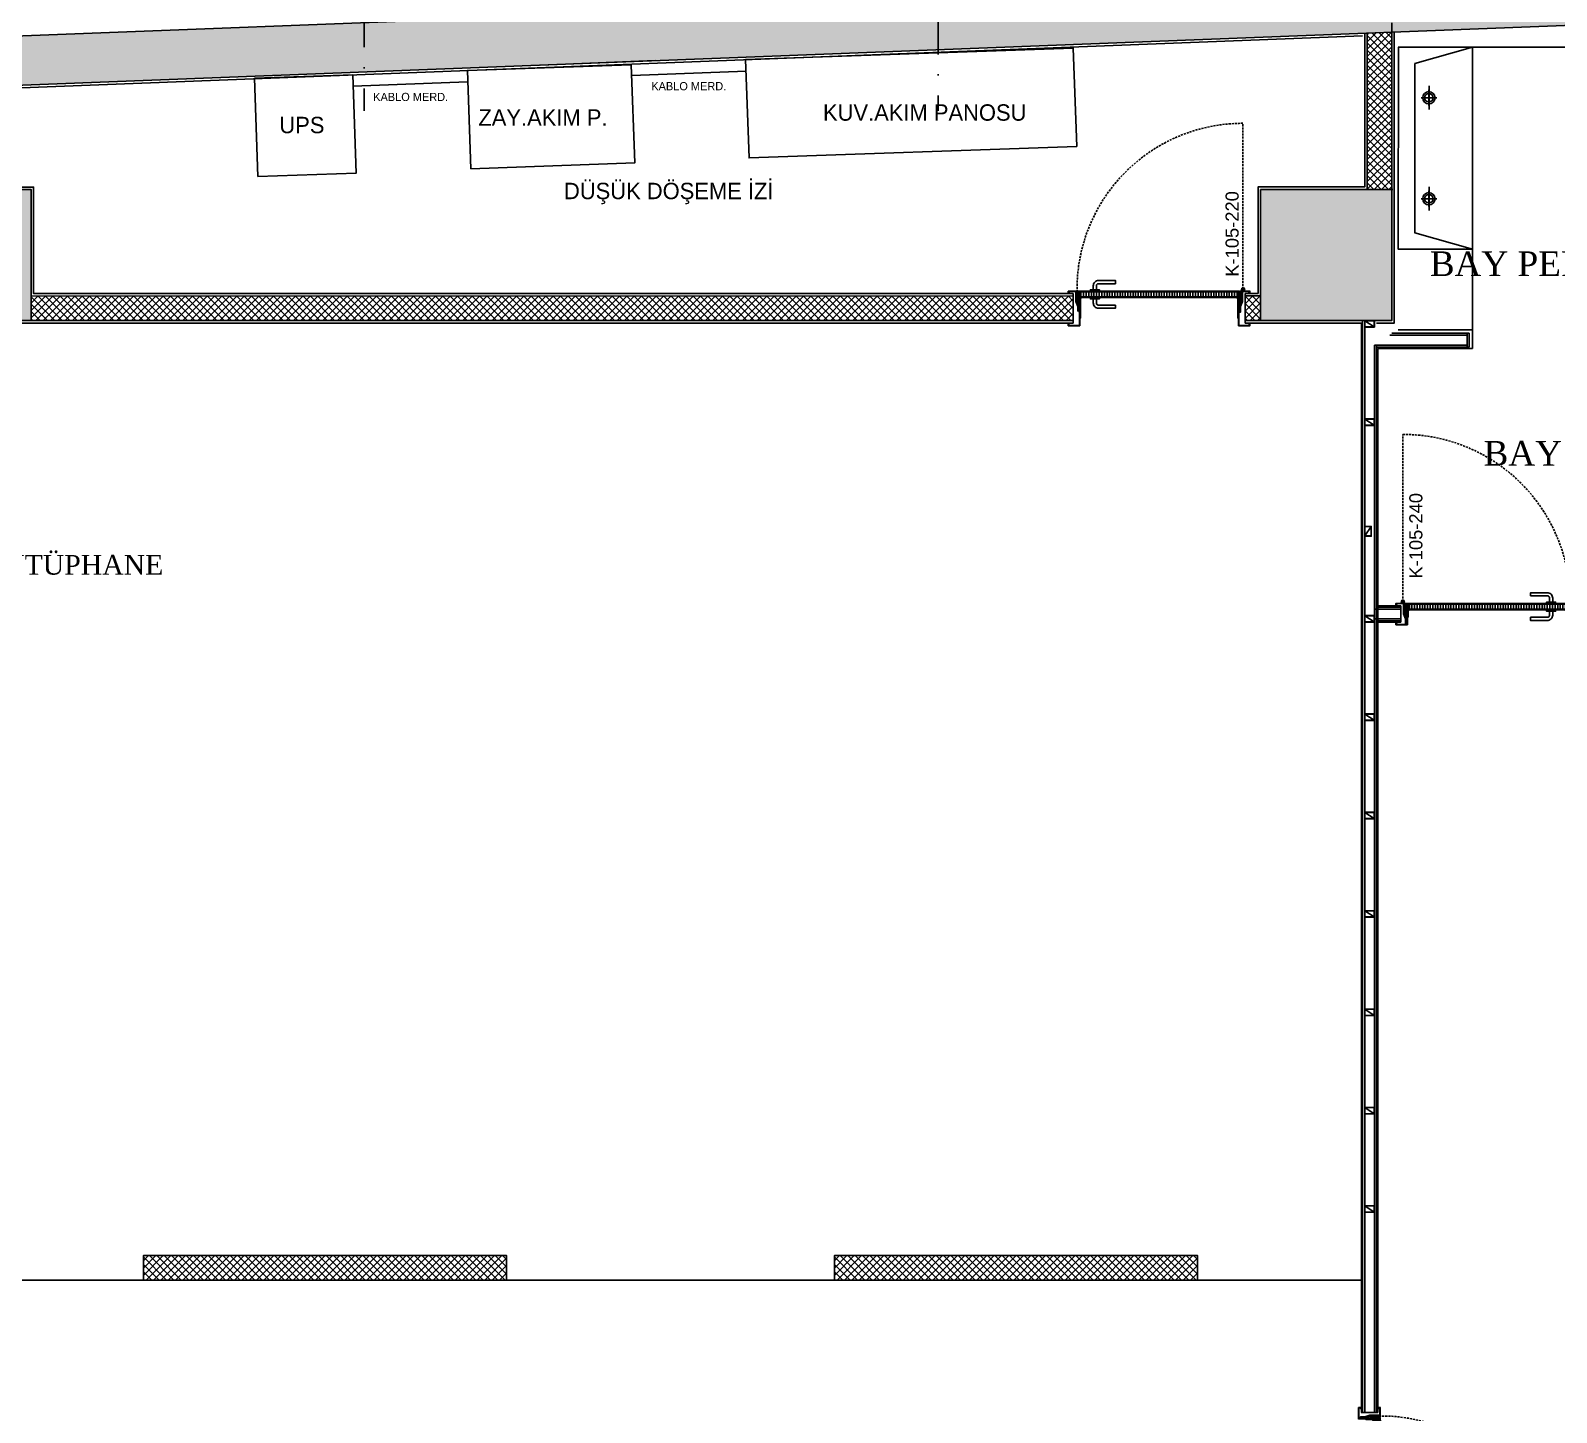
# Model space of a CAD drawing. Header units: millimetres. Extents: x -29311 to -3405, y 28913 to 42880.
# Drawn here: x -15732 to -14801, y 31609 to 32452 of the extents above; entities that cross this region are included whole.
import ezdxf
from ezdxf.enums import TextEntityAlignment as Align

# ---------------------------------------------------------------- set-up
doc = ezdxf.new("R2010")
doc.units = ezdxf.units.MM
for name, pattern in [('AM_DIN_G_W050', [13.75, 9.75, -1.5, 1, -1.5]), ('DASHDOT', [1, 0.5, -0.25, 0, -0.25]), ('DASHDOT2', [0.5, 0.25, -0.125, 0, -0.125]), ('HIDDEN', [0.375, 0.25, -0.125])]:
    doc.linetypes.add(name, pattern=pattern)
for name, color, linetype in [('A-AKS', 57, 'DASHDOT'), ('A-AKS.', 57, 'DASHDOT2'), ('A-BA', 1, 'Continuous'), ('A-DOSEME-GOR0.1', 77, 'Continuous'), ('A-DUVAR', 53, 'Continuous'), ('A-DUVAR-ALCIPAN', 9, 'Continuous'), ('A-DUVAR-ALCIPAN-CELIK', 144, 'Continuous'), ('A-DUVAR-TARAMA', 251, 'Continuous'), ('A-KAPI-AHSAP', 245, 'Continuous'), ('A-KAPI-AKSESUAR', 206, 'Continuous'), ('A-KAPI-METAL', 84, 'Continuous'), ('A-KAPI-PROFIL', 206, 'Continuous'), ('A-KAPLAMA-SERAMIK', 31, 'Continuous'), ('A-SIVA-ALCIPAN', 247, 'Continuous'), ('A-SIVA-IC', 97, 'Continuous'), ('A-TEFRIS-SABIT', 177, 'Continuous'), ('A-YAZI', 136, 'Continuous'), ('level', 10, 'Continuous'), ('T-VANA', 2, 'Continuous'), ('yazı1', 7, 'Continuous')]:
    doc.layers.add(name, color=color, linetype=linetype)
doc.layers.add('tarama-betonarme', color=252, linetype='Continuous', lineweight=13)
doc.layers.add('yazı-mekan', color=142, linetype='Continuous', lineweight=25)
doc.styles.add('HA_SMART', font='')
doc.styles.get("Standard").update_dxf_attribs({"font": 'arial.ttf'})
doc.styles.add('YAZ-50', font='times.ttf', dxfattribs={"width": 0.9})
doc.styles.get('HA_SMART').set_extended_font_data('Sakkal Majalla')
pattern_1 = [(45, (-65876.5644, 45834.01), (-4.4194174, 4.4194174), []), (45, (-65872.145, 45834.01), (-4.4194174, 4.4194174), [7.8125, -1.5625, 0, -1.5625])]
pattern_2 = [(45, (-100244.7386, 15842.625), (-2.24506403, 2.24506403), []), (135, (-100244.7386, 15842.625), (-2.24506403, -2.24506403), [])]

# ---------------------------------------------------------------- blocks, each defined once
blk = doc.blocks.new('METİKET')
at = {"layer": 'yazı1', "linetype": 'ByBlock', "style": 'HA_SMART'}
for tag, height, p in [('MAHALADI', 20, (13369.9, 684.6)), ('ALAN', 15, (13369.9, 652.2))]:
    blk.add_attdef(tag, text='', height=height, dxfattribs=at).set_placement(p, align=Align.CENTER)
blk = doc.blocks.new('AKS')
at = {"layer": 'A-AKS.', "ltscale": 100}
for p, q in [((3527.28, 2269.1), (3527.28, 2054.95)), ((3877.28, 2264.78), (3877.28, 2054.95)), ((4154.05, 2259.04), (4154.05, 2054.95))]:
    blk.add_line(p, q, dxfattribs=at)
blk = doc.blocks.new('40 60')
at = {"layer": 'A-DUVAR-ALCIPAN-CELIK'}
for points in [[(82132.16, 6001.66), (82132.16, 6007.66), (82128.16, 6007.66), (82128.16, 6001.66)], [(82132.01, 6001.81), (82132.01, 6007.51), (82128.31, 6007.51), (82128.31, 6001.81)]]:
    blk.add_lwpolyline(points, close=True, dxfattribs=at)
blk.add_lwpolyline([(82128.31, 6007.51), (82132.01, 6001.81)], dxfattribs=at)
blk = doc.blocks.new('A$C1989330F')
at = {"layer": 'A-KAPI-AKSESUAR'}
blk.add_lwpolyline([(27.5, 0), (-27.5, 0), (-27.5, -8), (27.5, -8)], close=True, dxfattribs=at)
blk.add_lwpolyline([(-125, -45), (-20, -45, 0.414214), (-10, -35), (-10, -8), (10, -8), (10, -32, -0.414214), (-23, -65), (-125, -65)], format="xyb", close=True, dxfattribs=at)
blk = doc.blocks.new('*U50')
at = {"ltscale": 12}
h = blk.add_hatch(dxfattribs=at)
h.set_pattern_fill('ANSI31', color=8, scale=5, angle=45)
h.set_pattern_definition([(90, (-1.915, 20), (-15.875, 3e-15), [])])
h.paths.add_polyline_path([(954.1, -130), (44, -130), (44, -160), (954.1, -160)])
at = {"color": 8, "linetype": 'HIDDEN', "ltscale": 50}
blk.add_lwpolyline([(12, -175), (12, -1139.1, 0.417281), (976.1, -164.9)], format="xyb", dxfattribs=at)
at = {"layer": 'A-KAPI-AHSAP'}
for points in [[(44, -165), (34, -165), (34, -148), (34, -148), (34, -125), (44, -125), (44, -165)], [(44, -125), (954.1, -125)], [(954.1, -165), (44, -165)], [(954.1, -165), (954.1, -125), (964.1, -125), (964.1, -165), (964.1, -165), (964.1, -165), (954.1, -165)]]:
    blk.add_lwpolyline(points, dxfattribs=at)
blk.add_lwpolyline([(954.1, -130), (44, -130), (44, -160), (954.1, -160)], close=True, dxfattribs=at)
at = {"layer": 'A-KAPI-AKSESUAR'}
for radius in [10, 5, 4]:
    blk.add_circle((12, -175), radius, dxfattribs=at)
at = {"layer": 'A-KAPI-METAL'}
for points in [[(-29, -32), (39, -32, -0.414214), (40, -33), (40, -95.9), (38, -95.9), (38, -34.5, 0.414214), (37.5, -34), (-27.5, -34, 0.414214), (-28, -34.5), (-28, -46, 0.414214), (-27.5, -46.5), (-20, -46.5), (-20, -48.5), (-29, -48.5, -0.414214), (-30, -47.5), (-30, -33, -0.414214)], [(-30, -151, -0.414214), (-29, -150), (-20, -150), (-20, -152), (-27.5, -152, 0.414214), (-28, -152.5), (-28, -162.5, 0.414214), (-27.5, -163), (26.5, -163, 0.414214), (27, -162.5), (27, -105, -0.414214), (28.2, -104), (41, -104, -0.414154), (42, -105), (42, -119.5), (42, -93.4), (42, -79.3), (42, -93.4), (40, -93.4), (40, -79.3, -1), (44, -79.3), (44, -119.8, -0.934642), (40, -119.5), (40, -106.5, 0.414214), (39.5, -106), (29.5, -106, 0.414214), (29, -106.5), (29, -164, -0.414214), (28, -165), (-29, -165, -0.414214), (-30, -164)], [(1028.1, -151, 0.414214), (1027.1, -150), (1018.1, -150), (1018.1, -152), (1025.6, -152, -0.414214), (1026.1, -152.5), (1026.1, -162.5, -0.414214), (1025.6, -163), (971.6, -163, -0.414214), (971.1, -162.5), (971.1, -104, 0.414214), (969.8, -103), (957.1, -103, 0.414154), (956.1, -104), (956.1, -119.5), (956.1, -93.4), (956.1, -79.3), (956.1, -93.4), (958.1, -93.4), (958.1, -79.3, 1), (954.1, -79.3), (954.1, -119.8, 0.938583), (958.1, -119.5), (958.1, -105.5, -0.414214), (958.6, -105), (968.5, -105, -0.414214), (969.1, -105.5), (969.1, -164, 0.414214), (970.1, -165), (1027.1, -165, 0.414214), (1028.1, -164)], [(1027.1, -32), (959.1, -32, 0.414214), (958.1, -33), (958.1, -95.9), (960.1, -95.9), (960.1, -34.5, -0.414214), (960.6, -34), (1025.6, -34, -0.414214), (1026.1, -34.5), (1026.1, -46, -0.414214), (1025.6, -46.5), (1018.1, -46.5), (1018.1, -48.5), (1027.1, -48.5, 0.414214), (1028.1, -47.5), (1028.1, -33, 0.414214)]]:
    blk.add_lwpolyline(points, format="xyb", close=True, dxfattribs=at)
at = {"layer": 'A-KAPI-PROFIL'}
for points in [[(16.5, -100.9), (27.5, -70.4), (27.5, -36.5), (37.5, -36.5), (37.5, -72.2), (25.9, -104.3), (25.9, -163), (16.5, -163)], [(981.6, -100.9), (970.6, -70.4), (970.6, -43.8), (960.6, -43.8), (960.6, -72.2), (972.2, -104.3), (972.2, -163), (981.6, -163)]]:
    blk.add_lwpolyline(points, close=True, dxfattribs=at)
for points in [[(36.5, -36.8), (37.5, -36.8), (37.5, -52.5), (29.6, -66.1), (29.6, -89.8), (36.6, -89.8), (36.6, -90.8), (28.6, -90.8), (28.6, -65.8), (36.5, -52.2), (36.5, -36.8)], [(961.6, -36.8), (960.6, -36.8), (960.6, -52.5), (968.5, -66.1), (968.5, -89.8), (961.5, -89.8), (961.5, -90.8), (969.5, -90.8), (969.5, -65.8), (961.6, -52.2), (961.6, -36.8)]]:
    blk.add_lwpolyline(points, dxfattribs=at)
at = {"layer": 'A-KAPI-PROFIL', "color": 8}
for points in [[(39.7, -111.2, 0.414214), (37.7, -109.2), (31.3, -109.2, 0.414214), (29.3, -111.2), (29.3, -122, 0.414214), (31.3, -124), (45.3, -124, 0.414214), (46.3, -123), (46.3, -120, 1), (44.3, -120), (44.3, -121.5), (39.7, -121.5)], [(968.8, -111.2, 0.414214), (966.8, -109.2), (960.4, -109.2, 0.414214), (958.4, -111.2), (958.4, -121.5), (953.8, -121.5), (953.8, -120, 1), (951.8, -120), (951.8, -123, 0.414214), (952.8, -124), (964.1, -124), (966.8, -124, 0.414214), (968.8, -122)]]:
    blk.add_lwpolyline(points, format="xyb", close=True, dxfattribs=at)
at = {"layer": 'DEFPOINTS', "linetype": 'ByBlock', "ltscale": 12}
for p, q in [((0, -48.5), (0, -150)), ((998.1, -48.5), (998.1, -125))]:
    blk.add_line(p, q, dxfattribs=at)
at = {"ltscale": 12, "xscale": -1, "rotation": 180}
blk.add_blockref('A$C1989330F', (916, -125), dxfattribs=at)
at = {"ltscale": 12}
blk.add_blockref('A$C1989330F', (916, -165), dxfattribs=at)
blk = doc.blocks.new('*U53')
at = {"ltscale": 12}
h = blk.add_hatch(dxfattribs=at)
h.set_pattern_fill('ANSI31', color=8, scale=5, angle=45)
h.set_pattern_definition([(90, (48.085, 20), (-15.875, 3e-15), [])])
h.paths.add_polyline_path([(1004.1, -130), (44, -130), (44, -160), (1004.1, -160)])
at = {"color": 8, "linetype": 'HIDDEN', "ltscale": 50}
blk.add_lwpolyline([(12.6, -176.2), (12.6, -1188.7, 0.417281), (1025, -165.6)], format="xyb", dxfattribs=at)
at = {"layer": 'A-KAPI-AHSAP'}
for points in [[(44, -165), (34, -165), (34, -148), (34, -148), (34, -125), (44, -125), (44, -165)], [(44, -125), (1004.1, -125)], [(1004.1, -165), (44, -165)], [(1004.1, -165), (1004.1, -125), (1014.1, -125), (1014.1, -165), (1014.1, -165), (1014.1, -165), (1004.1, -165)]]:
    blk.add_lwpolyline(points, dxfattribs=at)
blk.add_lwpolyline([(1004.1, -130), (44, -130), (44, -160), (1004.1, -160)], close=True, dxfattribs=at)
at = {"layer": 'A-KAPI-AKSESUAR'}
for radius in [10, 5, 4]:
    blk.add_circle((12, -175), radius, dxfattribs=at)
at = {"layer": 'A-KAPI-METAL'}
for points in [[(-29, 46.8), (39, 46.8, -0.414214), (40, 45.8), (40, -95.9), (38, -95.9), (38, 44.3, 0.414214), (37.5, 44.8), (-27.5, 44.8, 0.414214), (-28, 44.3), (-28, 32.8, 0.414214), (-27.5, 32.3), (-20, 32.3), (-20, 30.3), (-29, 30.3, -0.414214), (-30, 31.3), (-30, 45.8, -0.414214)], [(-30, -151, -0.414214), (-29, -150), (-20, -150), (-20, -152), (-27.5, -152, 0.414214), (-28, -152.5), (-28, -162.5, 0.414214), (-27.5, -163), (26.5, -163, 0.414214), (27, -162.5), (27, -105, -0.414214), (28.2, -104), (41, -104, -0.414154), (42, -105), (42, -119.5), (42, -14.6), (42, -0.5), (42, -14.6), (40, -14.6), (40, -0.5, -1), (44, -0.5), (44, -119.8, -0.934642), (40, -119.5), (40, -106.5, 0.414214), (39.5, -106), (29.5, -106, 0.414214), (29, -106.5), (29, -164, -0.414214), (28, -165), (-29, -165, -0.414214), (-30, -164)], [(1078.1, -151, 0.414214), (1077.1, -150), (1068.1, -150), (1068.1, -152), (1075.6, -152, -0.414214), (1076.1, -152.5), (1076.1, -162.5, -0.414214), (1075.6, -163), (1021.6, -163, -0.414214), (1021.1, -162.5), (1021.1, -104, 0.414214), (1019.8, -103), (1007.1, -103, 0.414154), (1006.1, -104), (1006.1, -119.5), (1006.1, -14.6), (1006.1, -0.5), (1006.1, -14.6), (1008.1, -14.6), (1008.1, -0.5, 1), (1004.1, -0.5), (1004.1, -119.8, 0.938583), (1008.1, -119.5), (1008.1, -105.5, -0.414214), (1008.6, -105), (1018.5, -105, -0.414214), (1019.1, -105.5), (1019.1, -164, 0.414214), (1020.1, -165), (1077.1, -165, 0.414214), (1078.1, -164)], [(1077.1, 46.8), (1009.1, 46.8, 0.414214), (1008.1, 45.8), (1008.1, -95.9), (1010.1, -95.9), (1010.1, 44.3, -0.414214), (1010.6, 44.8), (1075.6, 44.8, -0.414214), (1076.1, 44.3), (1076.1, 32.8, -0.414214), (1075.6, 32.3), (1068.1, 32.3), (1068.1, 30.3), (1077.1, 30.3, 0.414214), (1078.1, 31.3), (1078.1, 45.8, 0.414214)]]:
    blk.add_lwpolyline(points, format="xyb", close=True, dxfattribs=at)
at = {"layer": 'A-KAPI-PROFIL'}
for points in [[(16.5, -100.9), (27.5, -70.4), (27.5, -36.5), (37.5, -36.5), (37.5, -72.2), (25.9, -104.3), (25.9, -163), (16.5, -163)], [(1031.6, -100.9), (1020.6, -70.4), (1020.6, -43.8), (1010.6, -43.8), (1010.6, -72.2), (1022.2, -104.3), (1022.2, -163), (1031.6, -163)]]:
    blk.add_lwpolyline(points, close=True, dxfattribs=at)
for points in [[(36.5, -36.8), (37.5, -36.8), (37.5, -52.5), (29.6, -66.1), (29.6, -89.8), (36.6, -89.8), (36.6, -90.8), (28.6, -90.8), (28.6, -65.8), (36.5, -52.2), (36.5, -36.8)], [(1011.6, -36.8), (1010.6, -36.8), (1010.6, -52.5), (1018.5, -66.1), (1018.5, -89.8), (1011.5, -89.8), (1011.5, -90.8), (1019.5, -90.8), (1019.5, -65.8), (1011.6, -52.2), (1011.6, -36.8)]]:
    blk.add_lwpolyline(points, dxfattribs=at)
at = {"layer": 'A-KAPI-PROFIL', "color": 8}
for points in [[(39.7, -111.2, 0.414214), (37.7, -109.2), (31.3, -109.2, 0.414214), (29.3, -111.2), (29.3, -122, 0.414214), (31.3, -124), (45.3, -124, 0.414214), (46.3, -123), (46.3, -120, 1), (44.3, -120), (44.3, -121.5), (39.7, -121.5)], [(1018.8, -111.2, 0.414214), (1016.8, -109.2), (1010.4, -109.2, 0.414214), (1008.4, -111.2), (1008.4, -121.5), (1003.8, -121.5), (1003.8, -120, 1), (1001.8, -120), (1001.8, -123, 0.414214), (1002.8, -124), (1014.1, -124), (1016.8, -124, 0.414214), (1018.8, -122)]]:
    blk.add_lwpolyline(points, format="xyb", close=True, dxfattribs=at)
at = {"layer": 'DEFPOINTS', "linetype": 'ByBlock', "ltscale": 12}
for p, q in [((0, 30.3), (0, -150)), ((1048.1, 30.3), (1048.1, -125))]:
    blk.add_line(p, q, dxfattribs=at)
at = {"ltscale": 12, "xscale": -1, "rotation": 180}
blk.add_blockref('A$C1989330F', (916, -125), dxfattribs=at)
at = {"ltscale": 12}
blk.add_blockref('A$C1989330F', (916, -165), dxfattribs=at)
blk = doc.blocks.new('2 Lİ LAVABOO')
at = {"layer": 'A-TEFRIS-SABIT', "color": 4, "linetype": 'AM_DIN_G_W050', "ltscale": 2}
for p, q in [((88829.3, 15555.56), (88843.73, 15555.56)), ((88831.76, 15555.81), (88841.3, 15555.81)), ((88836.53, 15560.57), (88836.53, 15551.04)), ((88905.39, 15555.56), (88890.96, 15555.56)), ((88902.93, 15555.81), (88893.39, 15555.81)), ((88898.16, 15560.57), (88898.16, 15551.04))]:
    blk.add_line(p, q, dxfattribs=at)
at = {"layer": 'A-TEFRIS-SABIT'}
for points in [[(88805.72, 15574.42), (88805.72, 15529.28), (88928.97, 15529.28), (88928.97, 15574.44)], [(88815.72, 15564.4), (88805.72, 15529.28), (88928.97, 15529.28), (88918.97, 15564.4)]]:
    blk.add_lwpolyline(points, close=True, dxfattribs=at)
for centre, radius in [((88836.53, 15555.81), 3.75), ((88836.53, 15555.81), 2.6), ((88898.16, 15555.81), 3.75), ((88898.16, 15555.81), 2.6)]:
    blk.add_circle(centre, radius, dxfattribs=at)
blk = doc.blocks.new('*U577')
at = {"ltscale": 12}
h = blk.add_hatch(dxfattribs=at)
h.set_pattern_fill('ANSI31', color=8, scale=5, angle=45)
h.set_pattern_definition([(90, (50, 20), (-15.875, 3e-15), [])])
h.paths.add_polyline_path([(1006, -130), (44, -130), (44, -160), (1006, -160)])
at = {"color": 8, "linetype": 'HIDDEN', "ltscale": 50}
blk.add_lwpolyline([(12.7, -176.4), (12.7, -1195.6, 0.417281), (1031.9, -165.7)], format="xyb", dxfattribs=at)
at = {"layer": 'A-KAPI-AHSAP'}
for points in [[(44, -165), (34, -165), (34, -148), (34, -148), (34, -125), (44, -125), (44, -165)], [(44, -125), (1006, -125)], [(1006, -165), (44, -165)], [(1006, -165), (1006, -125), (1016, -125), (1016, -165), (1016, -165), (1016, -165), (1006, -165)]]:
    blk.add_lwpolyline(points, dxfattribs=at)
blk.add_lwpolyline([(1006, -130), (44, -130), (44, -160), (1006, -160)], close=True, dxfattribs=at)
at = {"layer": 'A-KAPI-AKSESUAR'}
for radius in [10, 5, 4]:
    blk.add_circle((12, -175), radius, dxfattribs=at)
at = {"layer": 'A-KAPI-METAL'}
for points in [[(-29, -33.4), (39, -33.4, -0.414214), (40, -34.4), (40, -95.9), (38, -95.9), (38, -35.9, 0.414214), (37.5, -35.4), (-27.5, -35.4, 0.414214), (-28, -35.9), (-28, -47.4, 0.414214), (-27.5, -47.9), (-20, -47.9), (-20, -49.9), (-29, -49.9, -0.414214), (-30, -48.9), (-30, -34.4, -0.414214)], [(-30, -151, -0.414214), (-29, -150), (-20, -150), (-20, -152), (-27.5, -152, 0.414214), (-28, -152.5), (-28, -162.5, 0.414214), (-27.5, -163), (26.5, -163, 0.414214), (27, -162.5), (27, -105, -0.414214), (28.2, -104), (41, -104, -0.414154), (42, -105), (42, -119.5), (42, -94.8), (42, -80.7), (42, -94.8), (40, -94.8), (40, -80.7, -1), (44, -80.7), (44, -119.8, -0.934642), (40, -119.5), (40, -106.5, 0.414214), (39.5, -106), (29.5, -106, 0.414214), (29, -106.5), (29, -164, -0.414214), (28, -165), (-29, -165, -0.414214), (-30, -164)], [(1080, -151, 0.414214), (1079, -150), (1070, -150), (1070, -152), (1077.5, -152, -0.414214), (1078, -152.5), (1078, -162.5, -0.414214), (1077.5, -163), (1023.5, -163, -0.414214), (1023, -162.5), (1023, -104, 0.414214), (1021.8, -103), (1009, -103, 0.414154), (1008, -104), (1008, -119.5), (1008, -94.8), (1008, -80.7), (1008, -94.8), (1010, -94.8), (1010, -80.7, 1), (1006, -80.7), (1006, -119.8, 0.938583), (1010, -119.5), (1010, -105.5, -0.414214), (1010.5, -105), (1020.5, -105, -0.414214), (1021, -105.5), (1021, -164, 0.414214), (1022, -165), (1079, -165, 0.414214), (1080, -164)], [(1079, -33.4), (1011, -33.4, 0.414214), (1010, -34.4), (1010, -95.9), (1012, -95.9), (1012, -35.9, -0.414214), (1012.5, -35.4), (1077.5, -35.4, -0.414214), (1078, -35.9), (1078, -47.4, -0.414214), (1077.5, -47.9), (1070, -47.9), (1070, -49.9), (1079, -49.9, 0.414214), (1080, -48.9), (1080, -34.4, 0.414214)]]:
    blk.add_lwpolyline(points, format="xyb", close=True, dxfattribs=at)
at = {"layer": 'A-KAPI-PROFIL'}
for points in [[(16.5, -100.9), (27.5, -70.4), (27.5, -36.5), (37.5, -36.5), (37.5, -72.2), (25.9, -104.3), (25.9, -163), (16.5, -163)], [(1033.5, -100.9), (1022.5, -70.4), (1022.5, -43.8), (1012.5, -43.8), (1012.5, -72.2), (1024.1, -104.3), (1024.1, -163), (1033.5, -163)]]:
    blk.add_lwpolyline(points, close=True, dxfattribs=at)
for points in [[(36.5, -36.8), (37.5, -36.8), (37.5, -52.5), (29.6, -66.1), (29.6, -89.8), (36.6, -89.8), (36.6, -90.8), (28.6, -90.8), (28.6, -65.8), (36.5, -52.2), (36.5, -36.8)], [(1013.5, -36.8), (1012.5, -36.8), (1012.5, -52.5), (1020.4, -66.1), (1020.4, -89.8), (1013.4, -89.8), (1013.4, -90.8), (1021.4, -90.8), (1021.4, -65.8), (1013.5, -52.2), (1013.5, -36.8)]]:
    blk.add_lwpolyline(points, dxfattribs=at)
at = {"layer": 'A-KAPI-PROFIL', "color": 8}
for points in [[(39.7, -111.2, 0.414214), (37.7, -109.2), (31.3, -109.2, 0.414214), (29.3, -111.2), (29.3, -122, 0.414214), (31.3, -124), (45.3, -124, 0.414214), (46.3, -123), (46.3, -120, 1), (44.3, -120), (44.3, -121.5), (39.7, -121.5)], [(1020.7, -111.2, 0.414214), (1018.7, -109.2), (1012.3, -109.2, 0.414214), (1010.3, -111.2), (1010.3, -121.5), (1005.7, -121.5), (1005.7, -120, 1), (1003.7, -120), (1003.7, -123, 0.414214), (1004.7, -124), (1016, -124), (1018.7, -124, 0.414214), (1020.7, -122)]]:
    blk.add_lwpolyline(points, format="xyb", close=True, dxfattribs=at)
at = {"layer": 'DEFPOINTS', "linetype": 'ByBlock', "ltscale": 12}
for p, q in [((0, -49.9), (0, -150)), ((1050, -49.9), (1050, -125))]:
    blk.add_line(p, q, dxfattribs=at)
at = {"ltscale": 12, "xscale": -1, "rotation": 180}
blk.add_blockref('A$C1989330F', (916, -125), dxfattribs=at)
at = {"ltscale": 12}
blk.add_blockref('A$C1989330F', (916, -165), dxfattribs=at)

msp = doc.modelspace()

# ---------------------------------------------------------------- hatches: boundary and pattern name
at = {"layer": 'A-DUVAR-TARAMA'}
h = msp.add_hatch(dxfattribs=at)
h.set_pattern_fill('ANSI37', color=256, style=0)
h.set_pattern_definition(pattern_2)
h.paths.add_polyline_path([(-14916.24, 32355.15), (-14901.24, 32355.15), (-14901.27, 32451.14), (-14916.25, 32450.56)])
h = msp.add_hatch(dxfattribs=at)
h.set_pattern_fill('ANSI37', color=256, style=0)
h.set_pattern_definition(pattern_2)
h.paths.add_polyline_path([(-15095.55, 32290.15), (-15095.55, 32275.14), (-15731.24, 32275.14), (-15731.24, 32290.15)])
h.paths.add_polyline_path([(-14990.74, 32275.14), (-14990.74, 32290.15), (-14981.24, 32290.15), (-14981.24, 32275.14)])
h = msp.add_hatch(dxfattribs=at)
h.set_pattern_fill('ANSI37', color=256, angle=-90, style=0)
h.set_pattern_definition([(315, (-36796.6396, 117913.2003), (2.24506403, 2.24506403), []), (45, (-36796.6396, 117913.2003), (-2.24506403, 2.24506403), [])])
h.paths.add_polyline_path([(-15662.74, 31689.76), (-15662.74, 31704.76), (-15441.24, 31704.76), (-15441.24, 31689.76)])
h = msp.add_hatch(dxfattribs=at)
h.set_pattern_fill('ANSI37', color=256, angle=-90, style=0)
h.set_pattern_definition([(315, (-36375.1396, 117913.2003), (2.24506403, 2.24506403), []), (45, (-36375.1396, 117913.2003), (-2.24506403, 2.24506403), [])])
h.paths.add_polyline_path([(-15241.24, 31689.76), (-15241.24, 31704.76), (-15019.74, 31704.76), (-15019.74, 31689.76)])
at = {"layer": 'tarama-betonarme'}
h = msp.add_hatch(dxfattribs=at)
h.set_pattern_fill('ANSI35', color=256, scale=25, style=0)
h.set_pattern_definition(pattern_1)
h.paths.add_polyline_path([(-18785.37, 30484.04), (-19021.29, 32291.44), (-14216.73, 32477.67), (-13835.02, 30501.63)], flags=16)
h.paths.add_polyline_path([(-18811.7, 30453.95), (-19055.29, 32320.15), (-14192.15, 32508.65), (-13798.7, 30471.76)])
h = msp.add_hatch(dxfattribs=at)
h.set_pattern_fill('ANSI35', color=256, scale=25, style=0)
h.set_pattern_definition(pattern_1)
h.paths.add_polyline_path([(-15811.24, 32355.15), (-15731.24, 32355.15), (-15731.24, 32275.15), (-15811.24, 32275.15)])
h.paths.add_polyline_path([(-16641.24, 32355.15), (-16561.24, 32355.15), (-16561.24, 32275.15), (-16641.24, 32275.15)])
h.paths.add_polyline_path([(-17471.24, 32355.15), (-17391.24, 32355.15), (-17391.24, 32275.15), (-17471.24, 32275.15)])
h.paths.add_polyline_path([(-14265.74, 32355.15), (-14185.74, 32355.15), (-14185.74, 32275.15), (-14265.74, 32275.15)])
h = msp.add_hatch(dxfattribs=at)
h.set_pattern_fill('ANSI35', color=256, scale=25, style=0)
h.set_pattern_definition([(45, (-65876.5644, 45834.01), (-4.4194174, 4.4194174), []), (45, (-65872.145, 45834.01), (-4.4194174, 4.4194174), [7.8125, -1.5625, 0, -1.5625])])
h.paths.add_polyline_path([(-15811.24, 32355.15), (-15731.24, 32355.15), (-15731.24, 32275.15), (-15811.24, 32275.15)])
h.paths.add_polyline_path([(-16641.24, 32355.15), (-16561.24, 32355.15), (-16561.24, 32275.15), (-16641.24, 32275.15)])
h.paths.add_polyline_path([(-17471.24, 32355.15), (-17391.24, 32355.15), (-17391.24, 32275.15), (-17471.24, 32275.15)])
h.paths.add_polyline_path([(-14185.74, 32317.28), (-14193.06, 32355.15), (-14265.74, 32355.15), (-14265.74, 32275.15), (-14185.74, 32275.15)])
h = msp.add_hatch(dxfattribs=at)
h.set_pattern_fill('ANSI35', color=256, scale=25, style=0)
h.set_pattern_definition(pattern_1)
h.paths.add_polyline_path([(-15178.01, 31459.76), (-14874.01, 31459.76), (-14874.01, 31494.76), (-15178.01, 31494.76)])
h.paths.add_polyline_path([(-14688.01, 31024.76), (-14653.01, 31024.76), (-14653.01, 31494.76), (-14688.01, 31494.76)])
h.paths.add_polyline_path([(-14265.74, 31539.76), (-14185.74, 31539.76), (-14185.74, 31459.76), (-14265.74, 31459.76)])
h.paths.add_polyline_path([(-14265.74, 31104.76), (-14185.74, 31104.76), (-14185.74, 31024.76), (-14265.74, 31024.76)])
h.paths.add_polyline_path([(-14981.24, 32355.15), (-14901.24, 32355.15), (-14901.24, 32275.15), (-14981.24, 32275.15)])

# ---------------------------------------------------------------- linework, layer by layer
at = {"layer": 'A-BA'}
for p, q in [((-18152.31, 32355.15), (-14192.15, 32508.65)), ((-18125.74, 32326.16), (-14190.99, 32478.67))]:
    msp.add_line(p, q, dxfattribs=at)
for points in [[(-15811.24, 32355.15), (-15731.24, 32355.15), (-15731.24, 32275.15), (-15811.24, 32275.15)], [(-15811.24, 32355.15), (-15731.24, 32355.15), (-15731.24, 32275.15), (-15811.24, 32275.15)], [(-14981.24, 32355.15), (-14901.24, 32355.15), (-14901.24, 32275.15), (-14981.24, 32275.15)], [(-14981.24, 32355.15), (-14901.24, 32355.15), (-14901.24, 32275.15), (-14981.24, 32275.15)]]:
    msp.add_lwpolyline(points, close=True, dxfattribs=at)
at = {"layer": 'A-DOSEME-GOR0.1'}
msp.add_line((-14919.74, 31689.76), (-16561.24, 31689.76), dxfattribs=at)
at = {"layer": 'A-DUVAR'}
for p, q in [((-15095.55, 32290.15), (-15731.24, 32290.14)), ((-14981.24, 32290.15), (-14990.74, 32290.15)), ((-15095.55, 32275.15), (-15731.24, 32275.14)), ((-14981.24, 32275.15), (-14990.74, 32275.15))]:
    msp.add_line(p, q, dxfattribs=at)
for points in [[(-14916.24, 32355.15), (-14916.24, 32450.56)], [(-14901.24, 32355.15), (-14901.24, 32451.14)]]:
    msp.add_lwpolyline(points, dxfattribs=at)
for points in [[(-15662.74, 31689.76), (-15662.74, 31704.76), (-15441.24, 31704.76), (-15441.24, 31689.76)], [(-15241.24, 31689.76), (-15241.24, 31704.76), (-15019.74, 31704.76), (-15019.74, 31689.76)]]:
    msp.add_lwpolyline(points, close=True, dxfattribs=at)
at = {"layer": 'A-DUVAR-ALCIPAN'}
for p, q in [((-14918.99, 31609.07), (-14918.99, 32275.15)), ((-14917.74, 31609.07), (-14917.74, 32275.15)), ((-14911.74, 32099.15), (-14911.74, 32260.2)), ((-14910.49, 32099.15), (-14910.49, 32260.2)), ((-14911.74, 31609.07), (-14911.74, 32143.59)), ((-14910.49, 31609.07), (-14910.49, 32142.34))]:
    msp.add_line(p, q, dxfattribs=at)
for points in [[(-14901.74, 32355.15), (-14900.49, 32355.15)], [(-14902.49, 32266.2), (-14855.33, 32266.2)], [(-14901.24, 32267.45), (-14854.08, 32267.45)], [(-14855.33, 32267.45), (-14855.33, 32258.95)], [(-14854.08, 32267.45), (-14854.08, 32258.95)], [(-14911.74, 32260.2), (-14855.33, 32260.2)], [(-14910.49, 32258.95), (-14854.08, 32258.95)], [(-14911.74, 32099.15), (-14895.68, 32099.15)], [(-14910.49, 32100.4), (-14895.68, 32100.4)], [(-14911.74, 32093.15), (-14895.68, 32093.15)], [(-14910.49, 32091.9), (-14895.68, 32091.9)]]:
    msp.add_lwpolyline(points, dxfattribs=at)
at = {"layer": 'A-KAPLAMA-SERAMIK'}
for points in [[(-14897.24, 32441.95), (-14603.85, 32441.95)], [(-14897.24, 32269.45), (-14852.08, 32269.45)], [(-14897.24, 32269.45), (-14852.08, 32269.45)], [(-14852.08, 32269.45), (-14852.08, 32258.2)]]:
    msp.add_lwpolyline(points, dxfattribs=at)
at = {"layer": 'A-SIVA-ALCIPAN'}
for p, q in [((-14919.74, 31609.07), (-14919.74, 32273.64)), ((-14909.74, 32101.15), (-14909.74, 32258.2)), ((-14909.74, 32258.2), (-14909.74, 32101.15)), ((-14909.74, 31609.07), (-14909.74, 32141.59)), ((-14909.74, 32141.59), (-14909.74, 31609.07))]:
    msp.add_line(p, q, dxfattribs=at)
for points in [[(-14909.74, 32258.2), (-14852.08, 32258.2)], [(-14909.74, 32101.15), (-14895.68, 32101.15)], [(-14895.68, 32101.15), (-14895.68, 32091.15)], [(-14909.74, 32091.15), (-14895.68, 32091.15)]]:
    msp.add_lwpolyline(points, dxfattribs=at)
at = {"layer": 'A-SIVA-IC'}
msp.add_line((-14990.74, 32291.64), (-14982.74, 32291.64), dxfattribs=at)
for points in [[(-14982.74, 32291.64), (-14982.74, 32356.65), (-14917.74, 32356.65), (-14917.74, 32450.56)], [(-14910.49, 32273.64), (-14899.74, 32273.65), (-14899.74, 32451.2)], [(-15789.74, 32415.2), (-14918.99, 32448.95)], [(-15812.74, 32415.87), (-15812.74, 32273.65), (-15721.74, 32273.65)], [(-15789.74, 32356.64), (-15729.74, 32356.64), (-15729.74, 32291.64), (-15095.55, 32291.64)], [(-15095.55, 32273.65), (-15095.55, 32291.64)], [(-14990.74, 32273.65), (-14990.74, 32291.64)], [(-15095.55, 32273.65), (-15731.24, 32273.64)], [(-14918.99, 32273.64), (-14982.75, 32273.64), (-14990.74, 32273.61)], [(-14919.74, 31609.07), (-14909.74, 31609.07)]]:
    msp.add_lwpolyline(points, dxfattribs=at)
at = {"layer": 'A-TEFRIS-SABIT'}
msp.add_lwpolyline([(-14852.08, 32318.69), (-14852.08, 32269.45)], dxfattribs=at)
at = {"layer": 'T-VANA'}
for p, q in [((-15420.33, 32431.02), (-15350.61, 32433.72)), ((-15364.86, 32424.66), (-15295.14, 32427.37)), ((-15534.73, 32418.08), (-15465.02, 32420.78))]:
    msp.add_line(p, q, dxfattribs=at)
for points in [[(-15295.41, 32434.36), (-15293.32, 32374.4), (-15093.44, 32381.38), (-15095.54, 32441.34)], [(-15592.88, 32363.02), (-15532.91, 32365.11), (-15535.01, 32425.07), (-15594.97, 32422.98)], [(-15462.96, 32367.82), (-15363.03, 32371.31), (-15365.12, 32431.27), (-15465.06, 32427.78)]]:
    msp.add_lwpolyline(points, close=True, dxfattribs=at)

# ---------------------------------------------------------------- block references
at = {"layer": 'A-AKS'}
msp.add_blockref('AKS', (-19055.29, 30348.07), dxfattribs=at)
at = {"layer": 'A-DUVAR-ALCIPAN-CELIK', "xscale": -1, "rotation": 90}
for p in [(-8910.08, 114403.31), (-8910.08, 114343.31), (-8910.08, 114223.31), (-8910.08, 114163.31), (-8910.08, 114103.31), (-8910.08, 114043.31), (-8910.08, 113983.31), (-8910.08, 113923.31), (-8910.08, 113863.31)]:
    msp.add_blockref('40 60', p, dxfattribs=at)
at = {"layer": 'A-DUVAR-ALCIPAN-CELIK', "xscale": -1}
msp.add_blockref('40 60', (67214.42, 26141.93), dxfattribs=at)
at = {"layer": 'A-KAPI-AHSAP', "yscale": 0.1, "zscale": 0.1}
for name, p, xscale, rotation in [('*U53', (-14990.74, 32276.64), 0.1, 180), ('*U577', (-14895.68, 32086.15), -0.1, 180), ('*U50', (-14924.74, 31509.26), 0.1, 90)]:
    msp.add_blockref(name, p, dxfattribs=dict(at, xscale=xscale, rotation=rotation))
at = {"layer": 'A-TEFRIS-SABIT', "xscale": -1, "rotation": 90}
msp.add_blockref('2 Lİ LAVABOO', (677.2, 121247.66), dxfattribs=at)
at = {"layer": 'yazı-mekan', "linetype": 'ByBlock'}
ref = msp.add_blockref('METİKET', (-12157.8, 32237.92), dxfattribs=dict(at, xscale=-0.25, yscale=0.25, zscale=0.25))
ref.add_attrib('MAHALADI', 'KABLO MERD.', dxfattribs={"layer": 'yazı1', "linetype": 'ByBlock', "height": 5, "style": 'HA_SMART'}).set_placement((-15499.72, 32409.08), align=Align.CENTER)
ref = msp.add_blockref('METİKET', (-11988.16, 32244.5), dxfattribs=dict(at, xscale=-0.25, yscale=0.25, zscale=0.25))
ref.add_attrib('MAHALADI', 'KABLO MERD.', dxfattribs={"layer": 'yazı1', "linetype": 'ByBlock', "height": 5, "style": 'HA_SMART'}).set_placement((-15330.08, 32415.66), align=Align.CENTER)
ref = msp.add_blockref('METİKET', (-8735.18, 32051.72), dxfattribs=dict(at, xscale=-0.5, yscale=0.5, zscale=0.5))
ref.add_attrib('MAHALADI', 'ZAY.AKIM P.', dxfattribs={"layer": 'yazı1', "linetype": 'ByBlock', "height": 10, "style": 'HA_SMART'}).set_placement((-15419.03, 32394.03), align=Align.CENTER)
ref = msp.add_blockref('METİKET', (-8502.3, 32054.76), dxfattribs=dict(at, xscale=-0.5, yscale=0.5, zscale=0.5))
ref.add_attrib('MAHALADI', 'KUV.AKIM PANOSU', dxfattribs={"layer": 'yazı1', "linetype": 'ByBlock', "height": 10, "style": 'HA_SMART'}).set_placement((-15186.14, 32397.08), align=Align.CENTER)
ref = msp.add_blockref('METİKET', (-8882.23, 32047.14), dxfattribs=dict(at, xscale=-0.5, yscale=0.5, zscale=0.5))
ref.add_attrib('MAHALADI', 'UPS', dxfattribs={"layer": 'yazı1', "linetype": 'ByBlock', "height": 10, "style": 'HA_SMART'}).set_placement((-15566.08, 32389.45), align=Align.CENTER)
ref = msp.add_blockref('METİKET', (-22025.87, 32006.91), dxfattribs=dict(at, xscale=0.5, yscale=0.5, zscale=0.5))
ref.add_attrib('MAHALADI', 'DÜŞÜK DÖŞEME İZİ', dxfattribs={"layer": 'yazı1', "linetype": 'ByBlock', "height": 10, "style": 'HA_SMART'}).set_placement((-15342.3, 32349.22), align=Align.CENTER)

# ---------------------------------------------------------------- texts
at = {"layer": 'A-YAZI', "style": 'YAZ-50'}
for s, height, p in [('BAY PERSONEL DUŞ', 15, (-14768.5, 32302.36)), ('BAY PERSONEL ODASI', 15, (-14723.76, 32186.67)), ('AKTİF ÖĞRENME KÜTÜPHANE ', 12, (-15779.77, 32120.16))]:
    msp.add_text(s, height=height, dxfattribs=at).set_placement(p, align=Align.CENTER)
at = {"layer": 'level', "char_height": 8, "width": 13.9869, "rotation": 90}
for s, insert, attachment_point in [('K-105-220', (-14994.52, 32354.12), 9), ('K-105-240', (-14890.55, 32169.95), 3)]:
    msp.add_mtext(s, dxfattribs=dict(at, insert=insert, attachment_point=attachment_point))

doc.saveas('drawing.dxf')
